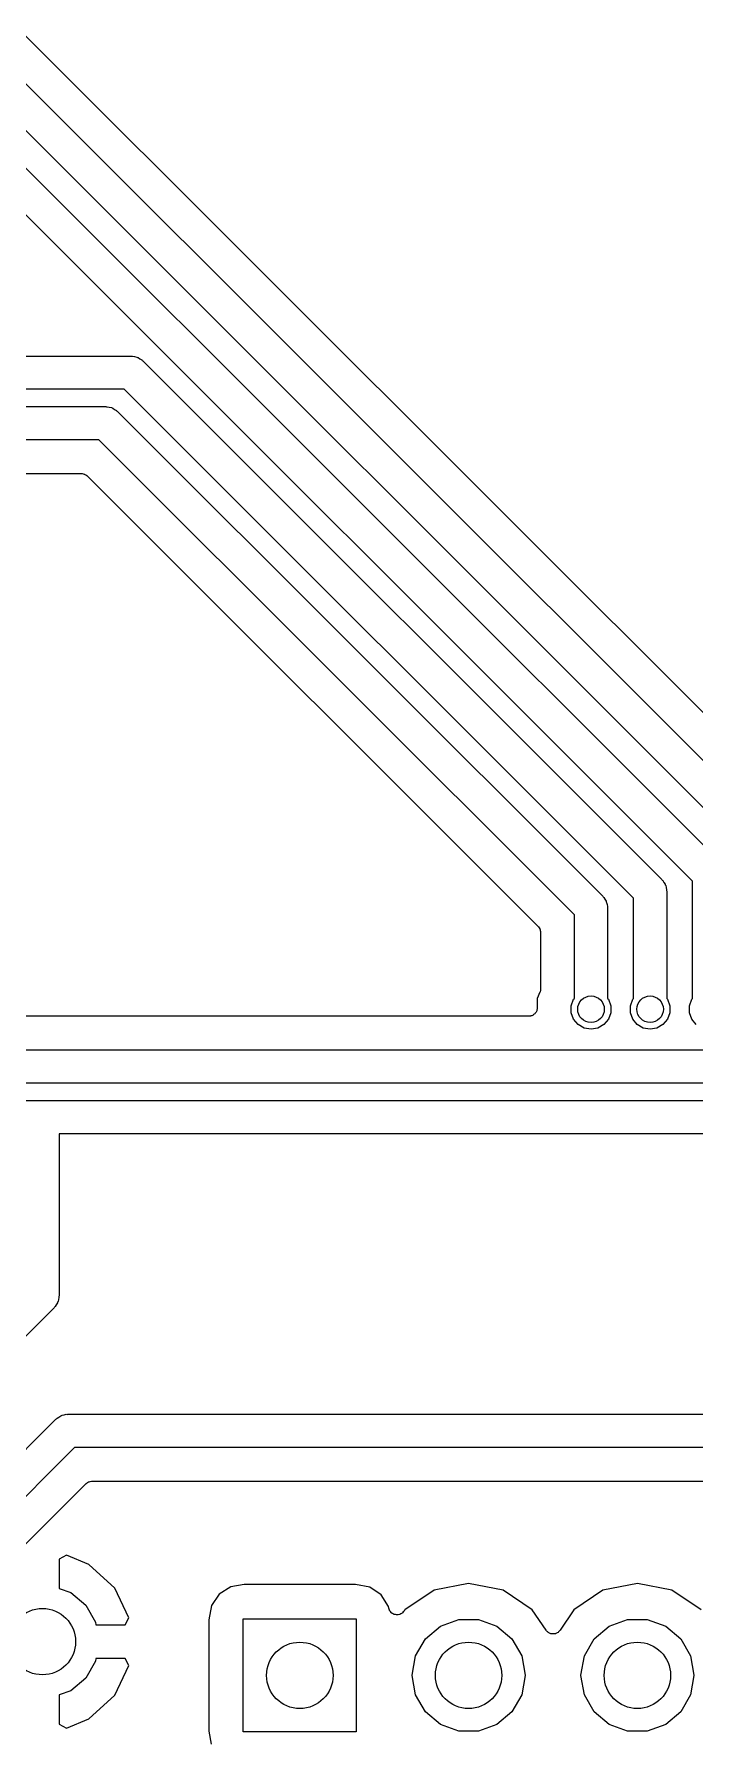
# Model space of a CAD drawing. Extents: x 10 to 287, y -200 to -10.
# Drawn here: x 119.38 to 129.32, y -93.41 to -67.74 of the extents above; entities that cross this region are included whole.
import ezdxf

# ---------------------------------------------------------------- set-up
doc = ezdxf.new("R2010")
doc.units = 0
doc.header["$MEASUREMENT"] = 0
doc.layers.add('BLACK', color=7, linetype='CONTINUOUS')

msp = doc.modelspace()

# ---------------------------------------------------------------- linework, layer by layer
at = {"layer": 'Black'}
for p, q in [((130.893, -79.4017), (119.226, -67.7354)), ((118.858, -68.0857), (130.542, -79.7697)), ((130.115, -80.0501), (118.578, -68.5125)), ((118.477, -68.9747), (129.717, -80.2142)), ((129.29, -80.4946), (118.197, -69.4015)), ((114.023, -72.5845), (120.84, -72.5845)), ((120.84, -72.5845), (120.851, -72.5864)), ((120.851, -72.5864), (120.862, -72.5855)), ((120.862, -72.5855), (120.894, -72.5939)), ((120.894, -72.5939), (120.926, -72.5996)), ((120.926, -72.5996), (120.936, -72.6051)), ((120.936, -72.6051), (120.946, -72.6079)), ((120.946, -72.6079), (120.973, -72.6267)), ((120.973, -72.6267), (121.001, -72.643)), ((121.001, -72.643), (121.008, -72.6514)), ((121.008, -72.6514), (121.017, -72.6577)), ((121.017, -72.6577), (128.828, -80.4682)), ((120.737, -73.0845), (113.919, -73.0845)), ((128.401, -80.7486), (120.737, -73.0845)), ((113.919, -73.3465), (120.459, -73.3465)), ((120.459, -73.3465), (120.47, -73.3484)), ((120.47, -73.3484), (120.481, -73.3475)), ((120.481, -73.3475), (120.513, -73.3559)), ((120.513, -73.3559), (120.545, -73.3616)), ((120.545, -73.3616), (120.555, -73.3671)), ((120.555, -73.3671), (120.565, -73.3699)), ((120.565, -73.3699), (120.592, -73.3887)), ((120.592, -73.3887), (120.62, -73.405)), ((120.62, -73.405), (120.627, -73.4134)), ((120.627, -73.4134), (120.636, -73.4197)), ((120.636, -73.4197), (127.939, -80.7222)), ((120.356, -73.8465), (114.018, -73.8465)), ((127.512, -81.0026), (120.356, -73.8465)), ((116.759, -74.3545), (120.093, -74.3545)), ((120.093, -74.3545), (120.098, -74.3555)), ((120.098, -74.3555), (120.104, -74.355)), ((120.104, -74.355), (120.12, -74.3593)), ((120.12, -74.3593), (120.136, -74.3622)), ((120.136, -74.3622), (120.141, -74.365)), ((120.141, -74.365), (120.147, -74.3664)), ((120.147, -74.3664), (120.16, -74.3759)), ((120.16, -74.3759), (120.175, -74.3842)), ((120.175, -74.3842), (120.178, -74.3885)), ((120.178, -74.3885), (120.183, -74.3917)), ((120.183, -74.3917), (126.967, -81.1758)), ((128.828, -80.4682), (128.834, -80.4772)), ((128.834, -80.4772), (128.843, -80.4843)), ((128.843, -80.4843), (128.859, -80.5126)), ((128.859, -80.5126), (128.878, -80.5393)), ((128.878, -80.5393), (128.88, -80.55)), ((128.88, -80.55), (128.886, -80.5595)), ((128.886, -80.5595), (128.892, -80.5917)), ((128.892, -80.5917), (128.9, -80.6232)), ((128.9, -80.6232), (128.899, -80.6342)), ((129.29, -82.2596), (129.29, -80.4946)), ((127.939, -80.7222), (127.945, -80.7312)), ((127.945, -80.7312), (127.954, -80.7383)), ((127.954, -80.7383), (127.97, -80.7666)), ((127.97, -80.7666), (127.989, -80.7933)), ((127.989, -80.7933), (127.991, -80.804)), ((127.991, -80.804), (127.997, -80.8135)), ((127.997, -80.8135), (128.003, -80.8457)), ((128.003, -80.8457), (128.011, -80.8772)), ((128.011, -80.8772), (128.01, -80.8882)), ((128.401, -82.2596), (128.401, -80.7486)), ((128.899, -80.6342), (128.901, -80.645)), ((128.901, -80.645), (128.901, -82.2596)), ((127.512, -82.2596), (127.512, -81.0026)), ((128.01, -80.8882), (128.012, -80.899)), ((128.012, -80.899), (128.012, -82.2596)), ((126.967, -81.1758), (126.97, -81.1804)), ((126.97, -81.1804), (126.974, -81.1839)), ((126.974, -81.1839), (126.983, -81.1983)), ((126.983, -81.1983), (126.992, -81.2119)), ((126.992, -81.2119), (126.994, -81.2173)), ((126.994, -81.2173), (126.996, -81.2221)), ((126.996, -81.2221), (126.999, -81.2385)), ((126.999, -81.2385), (127.004, -81.2545)), ((127.004, -81.2545), (127.003, -81.2601)), ((127.003, -81.2601), (127.004, -81.2656)), ((127.004, -81.2656), (127.004, -82.1162)), ((126.994, -82.1649), (126.954, -82.2616)), ((126.995, -82.1621), (126.994, -82.1649)), ((126.996, -82.1596), (126.995, -82.1621)), ((127, -82.1406), (126.996, -82.1596)), ((127.004, -82.1218), (127, -82.1406)), ((127.004, -82.1162), (127.004, -82.119)), ((127.004, -82.119), (127.004, -82.1218)), ((126.952, -82.4237), (126.948, -82.4341)), ((126.954, -82.4017), (126.952, -82.4126)), ((126.952, -82.4126), (126.952, -82.4237)), ((126.954, -82.2616), (126.954, -82.4017)), ((127.465, -82.3707), (127.501, -82.2724)), ((127.465, -82.4753), (127.465, -82.3707)), ((127.501, -82.2724), (127.512, -82.2596)), ((128.012, -82.2596), (128.023, -82.2724)), ((128.023, -82.2724), (128.059, -82.3707)), ((128.059, -82.3707), (128.059, -82.4753)), ((128.354, -82.3707), (128.39, -82.2724)), ((128.354, -82.4753), (128.354, -82.3707)), ((128.39, -82.2724), (128.401, -82.2596)), ((128.901, -82.2596), (128.912, -82.2724)), ((128.912, -82.2724), (128.948, -82.3707)), ((128.948, -82.3707), (128.948, -82.4753)), ((129.243, -82.3707), (129.279, -82.2724)), ((129.243, -82.4753), (129.243, -82.3707)), ((129.279, -82.2724), (129.29, -82.2596)), ((126.827, -82.5286), (112.457, -82.5286)), ((126.838, -82.5267), (126.827, -82.5286)), ((126.849, -82.5267), (126.838, -82.5267)), ((126.859, -82.5229), (126.849, -82.5267)), ((126.87, -82.5209), (126.859, -82.5229)), ((126.88, -82.5154), (126.87, -82.5209)), ((126.89, -82.5116), (126.88, -82.5154)), ((126.899, -82.5045), (126.89, -82.5116)), ((126.909, -82.4989), (126.899, -82.5045)), ((126.916, -82.4904), (126.909, -82.4989)), ((126.924, -82.4833), (126.916, -82.4904)), ((126.93, -82.4737), (126.924, -82.4833)), ((126.937, -82.4651), (126.93, -82.4737)), ((126.941, -82.4547), (126.937, -82.4651)), ((126.946, -82.4451), (126.941, -82.4547)), ((126.948, -82.4341), (126.946, -82.4451)), ((127.501, -82.5736), (127.465, -82.4753)), ((127.568, -82.6537), (127.501, -82.5736)), ((127.659, -82.706), (127.568, -82.6537)), ((127.956, -82.6537), (127.865, -82.706)), ((128.023, -82.5736), (127.956, -82.6537)), ((128.059, -82.4753), (128.023, -82.5736)), ((128.39, -82.5736), (128.354, -82.4753)), ((128.457, -82.6537), (128.39, -82.5736)), ((128.548, -82.706), (128.457, -82.6537)), ((128.845, -82.6537), (128.754, -82.706)), ((128.912, -82.5736), (128.845, -82.6537)), ((128.948, -82.4753), (128.912, -82.5736)), ((129.279, -82.5736), (129.243, -82.4753)), ((129.346, -82.6537), (129.279, -82.5736)), ((127.762, -82.7241), (127.659, -82.706)), ((127.865, -82.706), (127.762, -82.7241)), ((128.651, -82.7241), (128.548, -82.706)), ((128.754, -82.706), (128.651, -82.7241)), ((112.194, -83.0366), (133.071, -83.0366)), ((132.967, -83.5366), (112.09, -83.5366)), ((111.864, -83.7986), (119.507, -83.7986)), ((119.507, -83.7986), (120.167, -83.7986)), ((120.167, -83.7986), (121.31, -83.7986)), ((121.31, -83.7986), (131.293, -83.7986)), ((120.167, -84.2986), (119.757, -84.2986)), ((119.757, -84.2986), (119.757, -86.741)), ((121.31, -84.2986), (120.167, -84.2986)), ((131.189, -84.2986), (121.31, -84.2986)), ((119.756, -86.7628), (119.748, -86.7943)), ((119.757, -86.741), (119.755, -86.7518)), ((119.755, -86.7518), (119.756, -86.7628)), ((119.684, -86.9178), (118.287, -88.3148)), ((119.69, -86.9088), (119.684, -86.9178)), ((119.699, -86.9017), (119.69, -86.9088)), ((119.715, -86.8734), (119.699, -86.9017)), ((119.734, -86.8467), (119.715, -86.8734)), ((119.736, -86.836), (119.734, -86.8467)), ((119.742, -86.8265), (119.736, -86.836)), ((119.748, -86.7943), (119.742, -86.8265)), ((119.72, -88.5899), (119.727, -88.5815)), ((119.727, -88.5815), (119.756, -88.5652)), ((119.756, -88.5652), (119.782, -88.5464)), ((119.782, -88.5464), (119.793, -88.5436)), ((119.793, -88.5436), (119.802, -88.5381)), ((119.802, -88.5381), (119.835, -88.5324)), ((119.835, -88.5324), (119.866, -88.524)), ((119.866, -88.524), (119.877, -88.5249)), ((119.877, -88.5249), (119.888, -88.523)), ((119.888, -88.523), (135.532, -88.523)), ((117.177, -91.1304), (119.711, -88.5962)), ((119.711, -88.5962), (119.72, -88.5899)), ((119.992, -89.023), (117.617, -91.3975)), ((135.636, -89.023), (119.992, -89.023)), ((119.228, -90.5051), (120.165, -89.5682)), ((120.165, -89.5682), (120.169, -89.565)), ((120.169, -89.565), (120.173, -89.5607)), ((120.173, -89.5607), (120.187, -89.5524)), ((120.187, -89.5524), (120.201, -89.5429)), ((120.201, -89.5429), (120.206, -89.5415)), ((120.206, -89.5415), (120.211, -89.5387)), ((120.211, -89.5387), (120.227, -89.5358)), ((120.227, -89.5358), (120.244, -89.5315)), ((120.244, -89.5315), (120.249, -89.532)), ((120.249, -89.532), (120.255, -89.531)), ((120.255, -89.531), (135.623, -89.531)), ((119.87, -90.6467), (119.761, -90.7044)), ((119.761, -90.7044), (119.761, -91.1464)), ((120.205, -90.7852), (119.87, -90.6467)), ((120.598, -91.1435), (120.205, -90.7852)), ((119.761, -91.1464), (119.932, -91.2086)), ((120.807, -91.588), (120.598, -91.1435)), ((122.343, -91.1231), (122.169, -91.2348)), ((122.542, -91.0856), (122.343, -91.1231)), ((124.218, -91.0856), (122.542, -91.0856)), ((124.432, -91.1289), (124.218, -91.0856)), ((124.602, -91.2449), (124.432, -91.1289)), ((125.92, -91.0714), (125.402, -91.1746)), ((126.439, -91.1746), (125.92, -91.0714)), ((128.46, -91.0714), (127.942, -91.1746)), ((128.979, -91.1746), (128.46, -91.0714)), ((119.932, -91.2086), (120.158, -91.3984)), ((120.158, -91.3984), (120.306, -91.654)), ((122.053, -91.4045), (122.01, -91.6187)), ((122.169, -91.2348), (122.053, -91.4045)), ((124.713, -91.4185), (124.602, -91.2449)), ((125.402, -91.1746), (124.962, -91.4684)), ((126.879, -91.4684), (126.439, -91.1746)), ((127.942, -91.1746), (127.502, -91.4684)), ((129.419, -91.4684), (128.979, -91.1746)), ((120.306, -91.654), (120.313, -91.694)), ((120.751, -91.694), (120.807, -91.588)), ((122.01, -91.6187), (122.01, -93.2942)), ((122.53, -93.306), (122.53, -91.606)), ((122.53, -91.606), (124.23, -91.606)), ((124.23, -91.606), (124.23, -93.306)), ((124.718, -91.4419), (124.713, -91.4185)), ((124.724, -91.4581), (124.718, -91.4419)), ((124.729, -91.4746), (124.724, -91.4581)), ((124.732, -91.4786), (124.729, -91.4746)), ((124.733, -91.4832), (124.732, -91.4786)), ((124.745, -91.4963), (124.733, -91.4832)), ((124.755, -91.5102), (124.745, -91.4963)), ((124.759, -91.5129), (124.755, -91.5102)), ((124.762, -91.5167), (124.759, -91.5129)), ((124.777, -91.5251), (124.762, -91.5167)), ((124.791, -91.5347), (124.777, -91.5251)), ((124.796, -91.5359), (124.791, -91.5347)), ((124.801, -91.5383), (124.796, -91.5359)), ((124.818, -91.5411), (124.801, -91.5383)), ((124.834, -91.5452), (124.818, -91.5411)), ((124.839, -91.5446), (124.834, -91.5452)), ((124.844, -91.5454), (124.839, -91.5446)), ((124.861, -91.5423), (124.844, -91.5454)), ((124.878, -91.5404), (124.861, -91.5423)), ((124.883, -91.5382), (124.878, -91.5404)), ((124.887, -91.5373), (124.883, -91.5382)), ((124.902, -91.5285), (124.887, -91.5373)), ((124.918, -91.5209), (124.902, -91.5285)), ((124.921, -91.5173), (124.918, -91.5209)), ((124.925, -91.5148), (124.921, -91.5173)), ((124.936, -91.5015), (124.925, -91.5148)), ((124.948, -91.489), (124.936, -91.5015)), ((124.962, -91.4684), (124.948, -91.489)), ((125.495, -91.7166), (125.773, -91.6157)), ((125.773, -91.6157), (126.068, -91.6157)), ((126.068, -91.6157), (126.346, -91.7166)), ((127.085, -91.7766), (126.879, -91.4684)), ((127.502, -91.4684), (127.296, -91.7766)), ((128.035, -91.7166), (128.313, -91.6157)), ((128.313, -91.6157), (128.608, -91.6157)), ((128.608, -91.6157), (128.886, -91.7166)), ((120.313, -91.694), (120.751, -91.694)), ((125.122, -92.162), (125.269, -91.9064)), ((125.269, -91.9064), (125.495, -91.7166)), ((126.346, -91.7166), (126.572, -91.9064)), ((126.572, -91.9064), (126.719, -92.162)), ((127.094, -91.7866), (127.085, -91.7766)), ((127.103, -91.7978), (127.094, -91.7866)), ((127.11, -91.8024), (127.103, -91.7978)), ((127.115, -91.8084), (127.11, -91.8024)), ((127.128, -91.8146), (127.115, -91.8084)), ((127.139, -91.8223), (127.128, -91.8146)), ((127.147, -91.8243), (127.139, -91.8223)), ((127.155, -91.828), (127.147, -91.8243)), ((127.169, -91.8295), (127.155, -91.828)), ((127.182, -91.8328), (127.169, -91.8295)), ((127.19, -91.8318), (127.182, -91.8328)), ((127.199, -91.8328), (127.19, -91.8318)), ((127.212, -91.8295), (127.199, -91.8328)), ((127.226, -91.828), (127.212, -91.8295)), ((127.234, -91.8243), (127.226, -91.828)), ((127.242, -91.8223), (127.234, -91.8243)), ((127.253, -91.8146), (127.242, -91.8223)), ((127.266, -91.8084), (127.253, -91.8146)), ((127.271, -91.8024), (127.266, -91.8084)), ((127.278, -91.7978), (127.271, -91.8024)), ((127.287, -91.7866), (127.278, -91.7978)), ((127.296, -91.7766), (127.287, -91.7866)), ((127.662, -92.162), (127.809, -91.9064)), ((127.809, -91.9064), (128.035, -91.7166)), ((128.886, -91.7166), (129.112, -91.9064)), ((129.112, -91.9064), (129.259, -92.162)), ((125.07, -92.4528), (125.122, -92.162)), ((126.719, -92.162), (126.77, -92.4528)), ((127.61, -92.4528), (127.662, -92.162)), ((129.259, -92.162), (129.31, -92.4528)), ((120.306, -92.242), (120.158, -92.4976)), ((120.313, -92.202), (120.306, -92.242)), ((120.751, -92.202), (120.313, -92.202)), ((120.598, -92.7525), (120.807, -92.308)), ((120.807, -92.308), (120.751, -92.202)), ((119.932, -92.6874), (119.761, -92.7496)), ((120.158, -92.4976), (119.932, -92.6874)), ((125.07, -92.4592), (125.07, -92.4528)), ((125.122, -92.75), (125.07, -92.4592)), ((126.77, -92.4592), (126.719, -92.75)), ((126.77, -92.4528), (126.77, -92.4592)), ((127.61, -92.4592), (127.61, -92.4528)), ((127.662, -92.75), (127.61, -92.4592)), ((129.31, -92.4592), (129.259, -92.75)), ((129.31, -92.4528), (129.31, -92.4592)), ((119.761, -92.7496), (119.761, -93.1916)), ((120.205, -93.1108), (120.598, -92.7525)), ((125.269, -93.0056), (125.122, -92.75)), ((126.719, -92.75), (126.572, -93.0056)), ((127.809, -93.0056), (127.662, -92.75)), ((129.259, -92.75), (129.112, -93.0056)), ((119.761, -93.1916), (119.87, -93.2493)), ((119.87, -93.2493), (120.205, -93.1108)), ((125.495, -93.1954), (125.269, -93.0056)), ((125.773, -93.2963), (125.495, -93.1954)), ((126.346, -93.1954), (126.068, -93.2963)), ((126.572, -93.0056), (126.346, -93.1954)), ((128.035, -93.1954), (127.809, -93.0056)), ((128.313, -93.2963), (128.035, -93.1954)), ((128.886, -93.1954), (128.608, -93.2963)), ((129.112, -93.0056), (128.886, -93.1954)), ((122.01, -93.2942), (122.048, -93.4935)), ((124.23, -93.306), (122.53, -93.306)), ((126.068, -93.2963), (125.773, -93.2963)), ((128.608, -93.2963), (128.313, -93.2963))]:
    msp.add_line(p, q, dxfattribs=at)
for centre, radius in [((127.762, -82.423), 0.2), ((128.651, -82.423), 0.2), ((119.507, -91.948), 0.5), ((123.38, -92.456), 0.5), ((125.92, -92.456), 0.5), ((128.46, -92.456), 0.5)]:
    msp.add_circle(centre, radius, dxfattribs=at)

doc.saveas('drawing.dxf')
